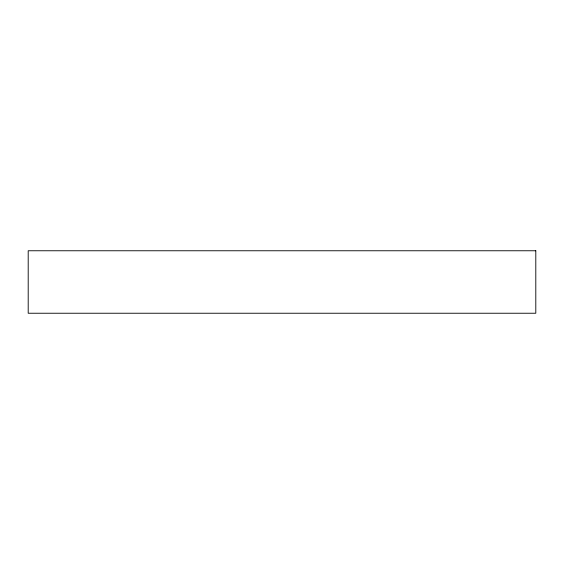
<?xml version="1.0" encoding="UTF-8"?>
<svg xmlns="http://www.w3.org/2000/svg" width="564" height="564" viewBox="0 0 564 564"><rect width="100%" height="100%" fill="white"/><g stroke="black" fill="none" stroke-linecap="round" stroke-linejoin="round"><path stroke-width="0.85" d="M535.8 250.761L28.2 250.761L28.2 313.239L535.8 313.239L535.8 250.761"/></g></svg>
